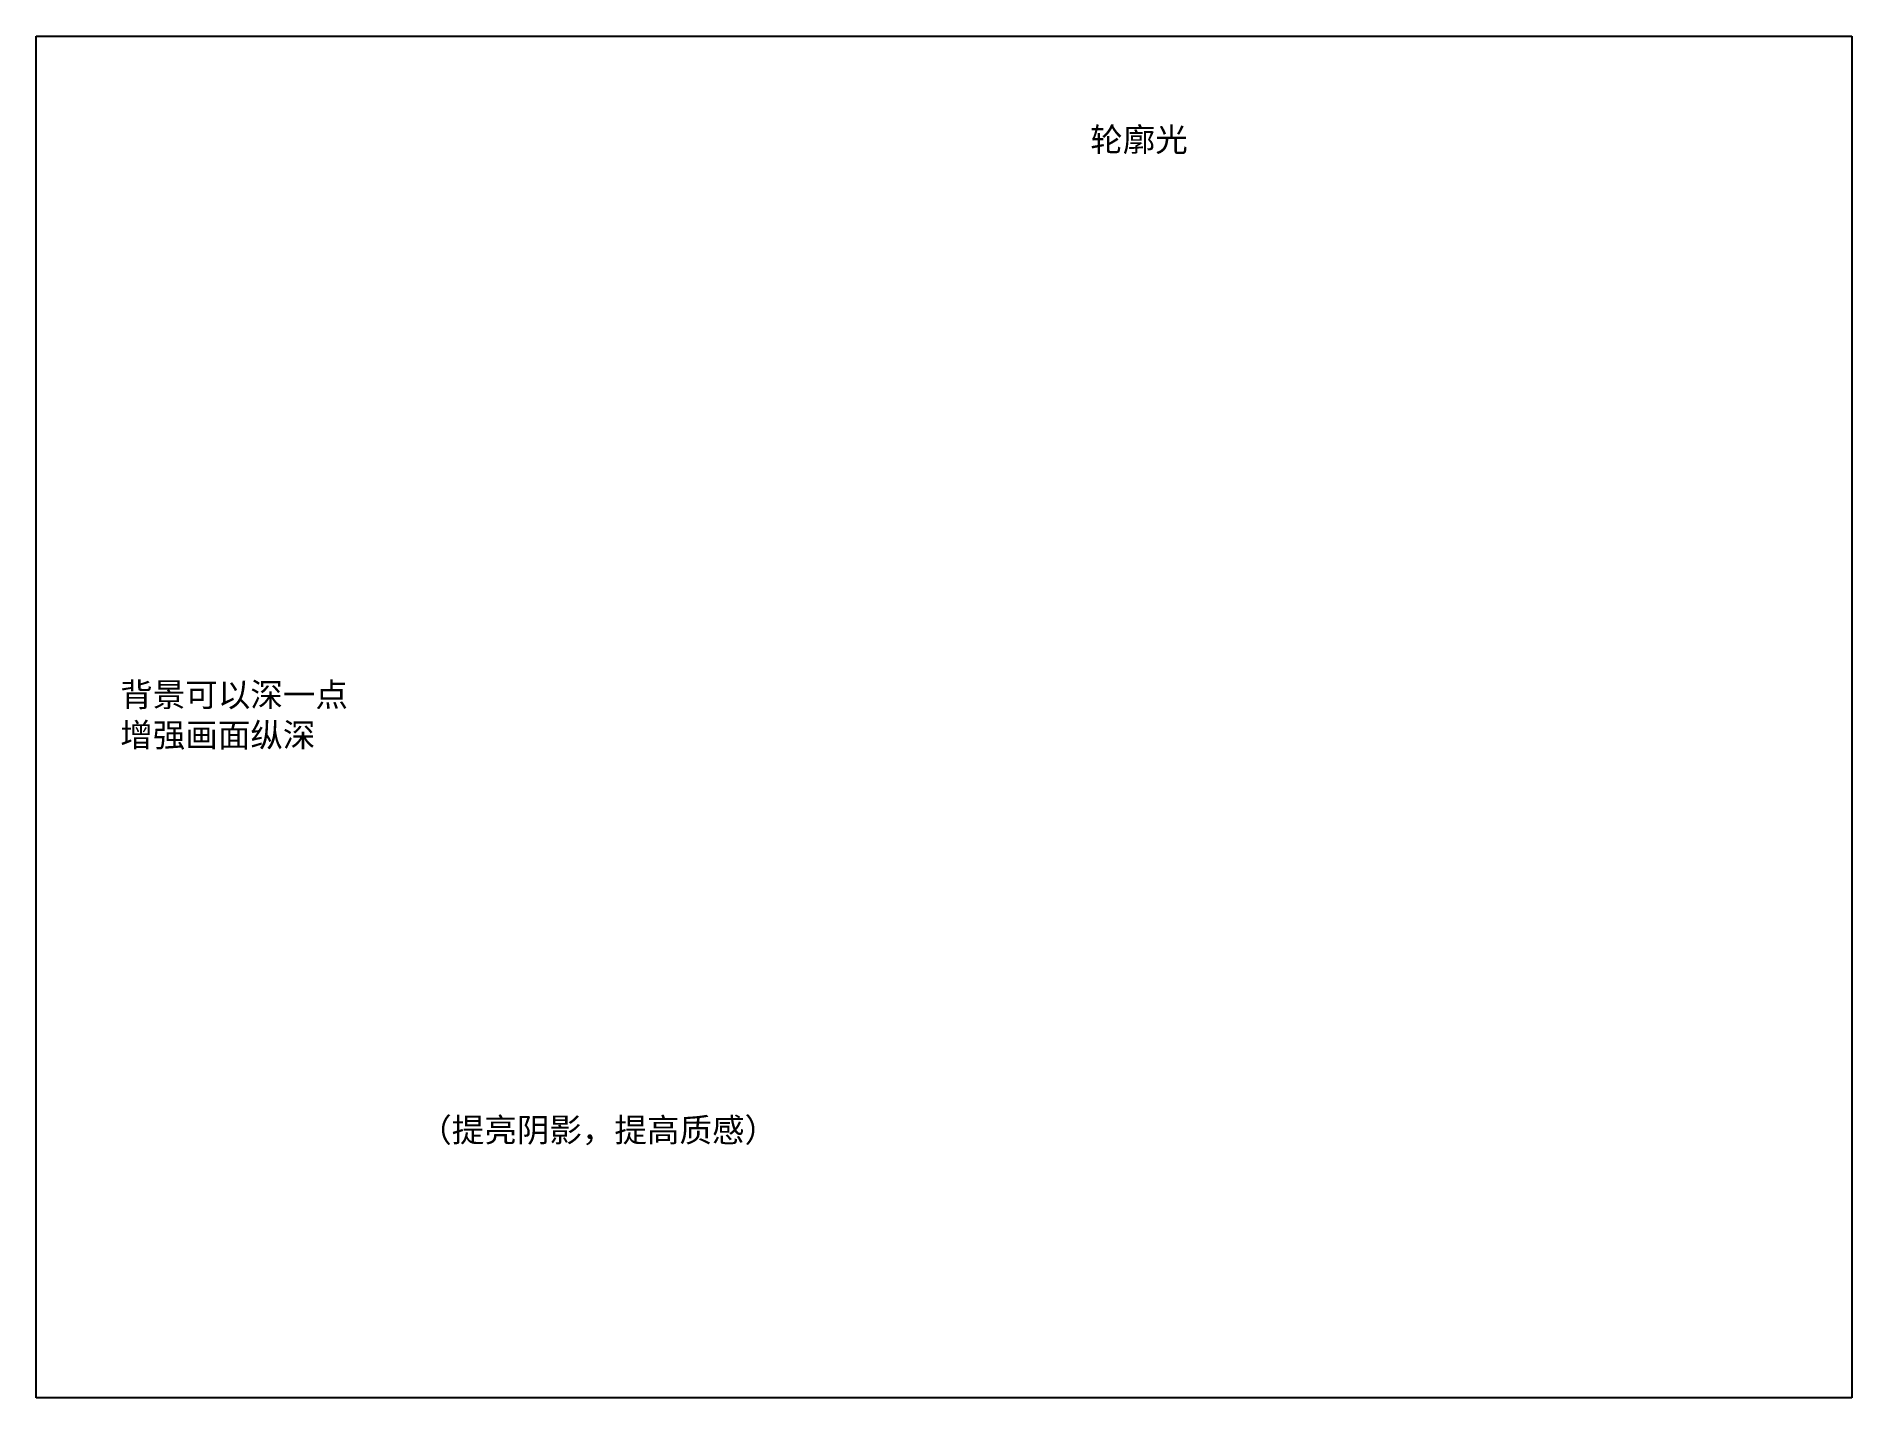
# Model space of a CAD drawing. Header units: inches. Extents: x -32 to 329, y -30 to 241.
import ezdxf

# ---------------------------------------------------------------- set-up
doc = ezdxf.new("R2010")
doc.units = ezdxf.units.IN
doc.header["$MEASUREMENT"] = 0
doc.layers.add('_U+56FE_U+5C42 1', color=7, linetype='Continuous')
picture_1 = doc.add_image_def('image1.png', size_in_pixel=(1024, 768))

msp = doc.modelspace()

# ---------------------------------------------------------------- texts
at = {"layer": '_U+56FE_U+5C42 1', "color": 7, "true_color": 0xffffff, "char_height": 4.7456, "attachment_point": 7}
for s, insert in [('\\fAdobe Song Std L|b0|i0|c0|p34;\\W1;轮廓光', (177.62, 217.13)), ('\\fAdobe Song Std L|b0|i0|c0|p34;\\W1;背景可以深一点', (-15.4, 106.65)), ('\\fAdobe Song Std L|b0|i0|c0|p34;\\W1;增强画面纵深', (-15.4, 98.6)), ('\\fAdobe Song Std L|b0|i0|c0|p34;\\W1;（提亮阴影，提高质感）', (44.1, 19.87))]:
    msp.add_mtext(s, dxfattribs=dict(at, insert=insert))

# ---------------------------------------------------------------- pictures from other files: only their frames are drawn
at = {"layer": '_U+56FE_U+5C42 1'}
image = msp.add_image(picture_1, insert=(-32.1, -30.34), size_in_units=(361.24, 270.93), dxfattribs=at)

doc.saveas('drawing.dxf')
